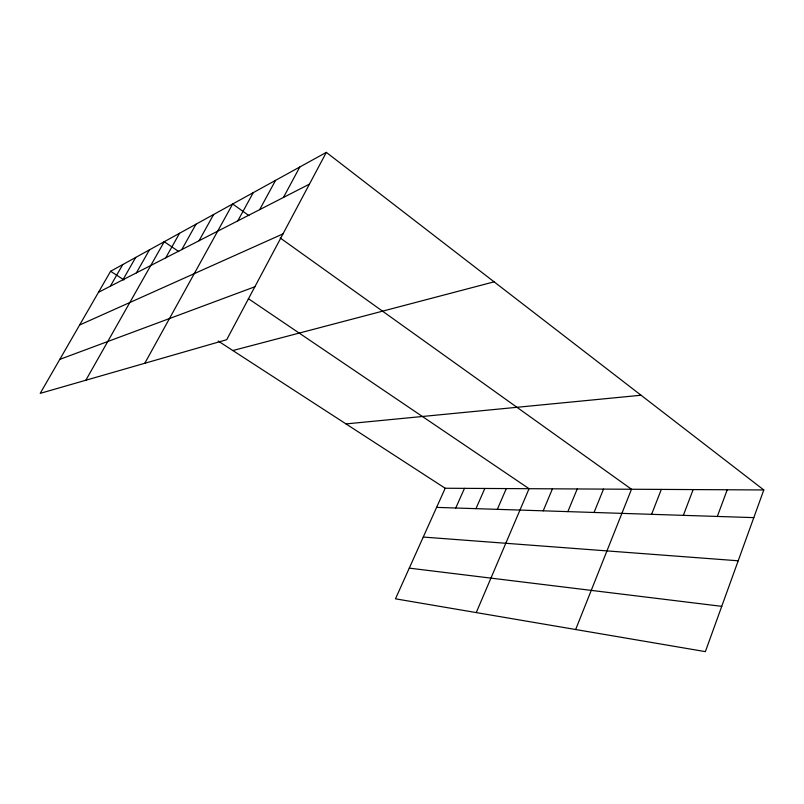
<?xml version="1.0" encoding="UTF-8"?>
<svg xmlns="http://www.w3.org/2000/svg" width="804" height="804" viewBox="0 0 804 804"><rect width="100%" height="100%" fill="white"/><g stroke="black" fill="none" stroke-linecap="round" stroke-linejoin="round"><path stroke-width="1.21" d="M763.8 489.958L705.369 651.632L395.478 598.819L445.195 488.249L763.8 489.958L326.334 152.368L110.62 271.26L40.2 393.367L226.708 339.7L326.334 152.368M717.319 516.449L727.238 489.757M683.34 515.354L693.159 489.576M651.602 514.329L661.32 489.405M575.664 629.522L631.502 489.244L280.184 237.964M594.045 512.47L603.523 489.093M567.855 511.625L577.222 488.953M543.202 510.831L552.448 488.822M476.249 612.578L529.072 488.701L248.315 298.636M497.334 509.344L506.319 488.571M475.968 508.661L484.832 488.46M455.747 508.007L464.481 488.35M283.45 197.452L299.832 166.981M259.662 209.653L275.561 180.357M237.813 220.859L253.25 192.648M144.8 363.267L232.678 203.985L248.878 215.572M199.06 240.728L213.643 214.477M181.794 249.582L195.985 224.215M165.745 257.813L179.553 233.271M85.847 380.232L164.227 241.713L178.769 251.562M136.378 272.878L149.474 249.843M122.922 279.772L135.685 257.441M110.319 286.234L122.761 264.566M98.48 292.304L309.45 184.126M79.626 325.007L282.978 233.894M59.808 359.368L254.858 286.767M232.858 350.534L494.098 281.832M346.001 423.919L641.059 395.236M436.592 507.384L753.8 517.625M423.246 537.062L738.203 560.79M409.276 568.137L721.741 606.337M110.62 271.26L123.967 279.913M218.185 341.027L445.195 488.249"/></g></svg>
